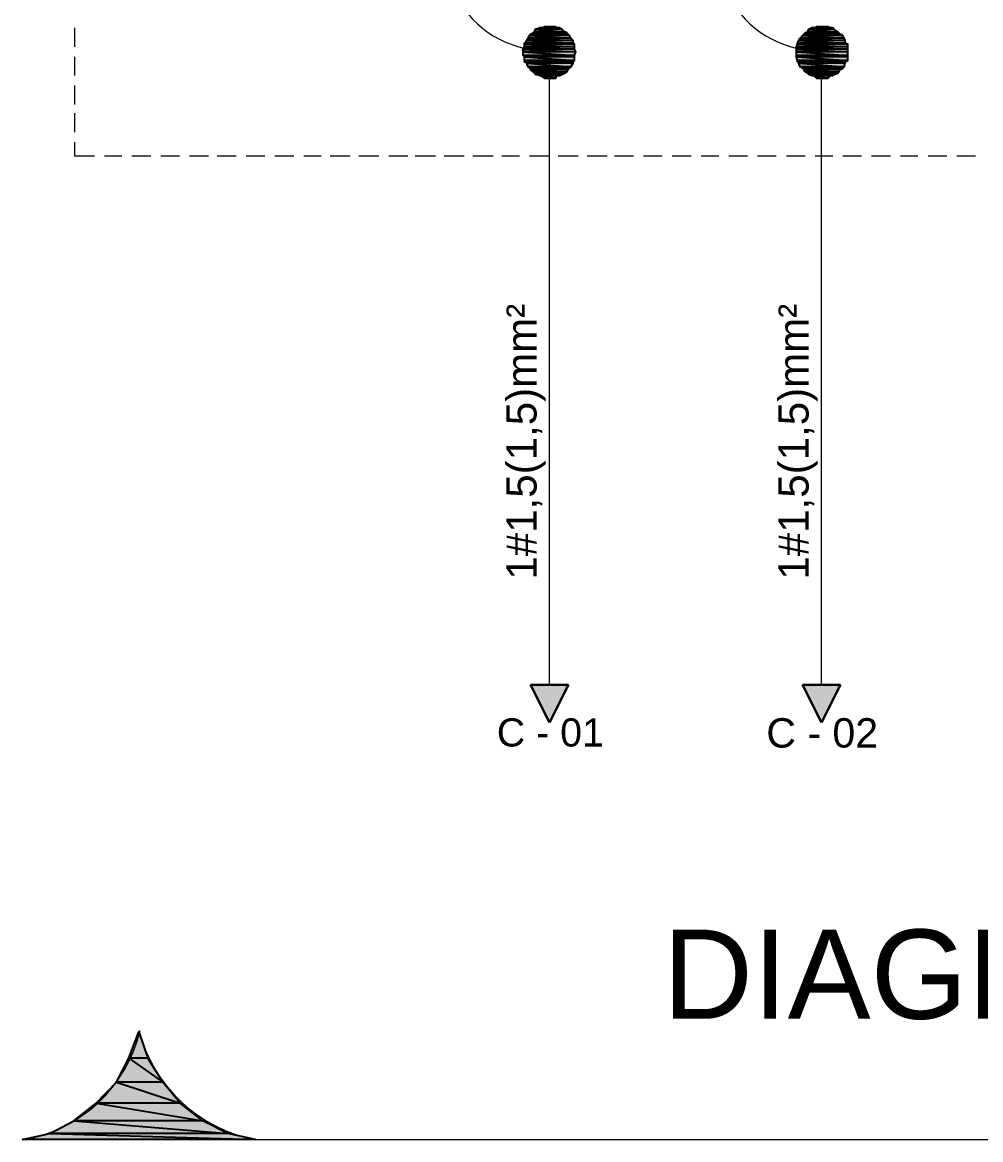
# Model space of a CAD drawing. Header units: millimetres. Extents: x 40 to 176, y -32 to 59.
# Drawn here: x 159.559 to 162.088, y 46.743 to 49.692 of the extents above; entities that cross this region are included whole.
import ezdxf

# ---------------------------------------------------------------- set-up
doc = ezdxf.new("R2010")
doc.units = ezdxf.units.MM
doc.layers.add('13 - Diagrama unifilar', color=7, linetype='Continuous', lineweight=30)
doc.styles.add('Arial0', font='arial.ttf', dxfattribs={"height": 3.14658})

msp = doc.modelspace()

# ---------------------------------------------------------------- hatches: boundary and pattern name
at = {"layer": '13 - Diagrama unifilar', "true_color": 0x000007}
h = msp.add_hatch(color=7, dxfattribs=at)
h.paths.add_polyline_path([(160.9965, 49.6636), (160.9072, 49.6636), (160.9998, 49.6603)])
h.paths.add_polyline_path([(160.9072, 49.6636), (160.9998, 49.6603), (160.9006, 49.6603)])
h = msp.add_hatch(color=7, dxfattribs=at)
h.paths.add_polyline_path([(160.9899, 49.6669), (160.9105, 49.6669), (160.9965, 49.6636)])
h.paths.add_polyline_path([(160.9105, 49.6669), (160.9965, 49.6636), (160.9072, 49.6636)])
h = msp.add_hatch(color=7, dxfattribs=at)
h.paths.add_polyline_path([(160.9833, 49.6735), (160.9138, 49.6735), (160.9899, 49.6669)])
h.paths.add_polyline_path([(160.9138, 49.6735), (160.9899, 49.6669), (160.9105, 49.6669)])
h = msp.add_hatch(color=7, dxfattribs=at)
h.paths.add_polyline_path([(160.9767, 49.6768), (160.9237, 49.6768), (160.9833, 49.6735)])
h.paths.add_polyline_path([(160.9237, 49.6768), (160.9833, 49.6735), (160.9138, 49.6735)])
h = msp.add_hatch(color=7, dxfattribs=at)
h.paths.add_polyline_path([(160.9667, 49.6801), (160.937, 49.6801), (160.97, 49.6768)])
h.paths.add_polyline_path([(160.937, 49.6801), (160.97, 49.6768), (160.927, 49.6768)])
h = msp.add_hatch(color=7, dxfattribs=at)
h.paths.add_polyline_path([(161.7143, 49.6636), (161.625, 49.6636), (161.7176, 49.6603)])
h.paths.add_polyline_path([(161.625, 49.6636), (161.7176, 49.6603), (161.6217, 49.6603)])
h = msp.add_hatch(color=7, dxfattribs=at)
h.paths.add_polyline_path([(161.711, 49.6669), (161.6316, 49.6669), (161.7143, 49.6636)])
h.paths.add_polyline_path([(161.6316, 49.6669), (161.7143, 49.6636), (161.625, 49.6636)])
h = msp.add_hatch(color=7, dxfattribs=at)
h.paths.add_polyline_path([(161.7011, 49.6735), (161.6349, 49.6735), (161.711, 49.6669)])
h.paths.add_polyline_path([(161.6349, 49.6735), (161.711, 49.6669), (161.6316, 49.6669)])
h = msp.add_hatch(color=7, dxfattribs=at)
h.paths.add_polyline_path([(161.6978, 49.6768), (161.6416, 49.6768), (161.7011, 49.6735)])
h.paths.add_polyline_path([(161.6416, 49.6768), (161.7011, 49.6735), (161.6349, 49.6735)])
h = msp.add_hatch(color=7, dxfattribs=at)
h.paths.add_polyline_path([(161.6846, 49.6801), (161.6548, 49.6801), (161.6912, 49.6768)])
h.paths.add_polyline_path([(161.6548, 49.6801), (161.6912, 49.6768), (161.6482, 49.6768)])
h = msp.add_hatch(color=7, dxfattribs=at)
h.paths.add_polyline_path([(161.013, 49.6437), (160.8906, 49.6437), (161.013, 49.6371)])
h.paths.add_polyline_path([(160.8906, 49.6437), (161.013, 49.6371), (160.884, 49.6371)])
h = msp.add_hatch(color=7, dxfattribs=at)
h.paths.add_polyline_path([(161.013, 49.6371), (160.884, 49.6371), (161.0163, 49.6338)])
h.paths.add_polyline_path([(160.884, 49.6371), (161.0163, 49.6338), (160.884, 49.6338)])
h = msp.add_hatch(color=7, dxfattribs=at)
h.paths.add_polyline_path([(161.0163, 49.6338), (160.884, 49.6338), (161.0163, 49.6272)])
h.paths.add_polyline_path([(160.884, 49.6338), (161.0163, 49.6272), (160.884, 49.6272)])
h = msp.add_hatch(color=7, dxfattribs=at)
h.paths.add_polyline_path([(161.0064, 49.6503), (160.894, 49.6503), (161.013, 49.6437)])
h.paths.add_polyline_path([(160.894, 49.6503), (161.013, 49.6437), (160.8906, 49.6437)])
h = msp.add_hatch(color=7, dxfattribs=at)
h.paths.add_polyline_path([(161.0031, 49.657), (160.8973, 49.657), (161.0064, 49.6503)])
h.paths.add_polyline_path([(160.8973, 49.657), (161.0064, 49.6503), (160.894, 49.6503)])
h = msp.add_hatch(color=7, dxfattribs=at)
h.paths.add_polyline_path([(160.9998, 49.6603), (160.9006, 49.6603), (161.0031, 49.657)])
h.paths.add_polyline_path([(160.9006, 49.6603), (161.0031, 49.657), (160.8973, 49.657)])
h = msp.add_hatch(color=7, dxfattribs=at)
h.paths.add_polyline_path([(161.7375, 49.6338), (161.6052, 49.6338), (161.7375, 49.6272)])
h.paths.add_polyline_path([(161.6052, 49.6338), (161.7375, 49.6272), (161.6019, 49.6272)])
h = msp.add_hatch(color=7, dxfattribs=at)
h.paths.add_polyline_path([(161.7309, 49.6437), (161.6085, 49.6437), (161.7309, 49.6371)])
h.paths.add_polyline_path([(161.6085, 49.6437), (161.7309, 49.6371), (161.6052, 49.6371)])
h = msp.add_hatch(color=7, dxfattribs=at)
h.paths.add_polyline_path([(161.7309, 49.6371), (161.6052, 49.6371), (161.7375, 49.6338)])
h.paths.add_polyline_path([(161.6052, 49.6371), (161.7375, 49.6338), (161.6052, 49.6338)])
h = msp.add_hatch(color=7, dxfattribs=at)
h.paths.add_polyline_path([(161.7276, 49.6503), (161.6118, 49.6503), (161.7309, 49.6437)])
h.paths.add_polyline_path([(161.6118, 49.6503), (161.7309, 49.6437), (161.6085, 49.6437)])
h = msp.add_hatch(color=7, dxfattribs=at)
h.paths.add_polyline_path([(161.7243, 49.657), (161.6184, 49.657), (161.7276, 49.6503)])
h.paths.add_polyline_path([(161.6184, 49.657), (161.7276, 49.6503), (161.6118, 49.6503)])
h = msp.add_hatch(color=7, dxfattribs=at)
h.paths.add_polyline_path([(161.7176, 49.6603), (161.6217, 49.6603), (161.7243, 49.657)])
h.paths.add_polyline_path([(161.6217, 49.6603), (161.7243, 49.657), (161.6184, 49.657)])
h = msp.add_hatch(color=7, dxfattribs=at)
h.paths.add_polyline_path([(161.0163, 49.6272), (160.884, 49.6272), (161.0163, 49.6206)])
h.paths.add_polyline_path([(160.884, 49.6272), (161.0163, 49.6206), (160.8807, 49.6206)])
h = msp.add_hatch(color=7, dxfattribs=at)
h.paths.add_polyline_path([(161.0163, 49.6206), (160.8807, 49.6206), (161.0197, 49.614)])
h.paths.add_polyline_path([(160.8807, 49.6206), (161.0197, 49.614), (160.8807, 49.614)])
h = msp.add_hatch(color=7, dxfattribs=at)
h.paths.add_polyline_path([(161.0197, 49.614), (160.8807, 49.614), (161.0163, 49.604)])
h.paths.add_polyline_path([(160.8807, 49.614), (161.0163, 49.604), (160.8807, 49.604)])
h = msp.add_hatch(color=7, dxfattribs=at)
h.paths.add_polyline_path([(161.0163, 49.604), (160.8807, 49.604), (161.0163, 49.6007)])
h.paths.add_polyline_path([(160.8807, 49.604), (161.0163, 49.6007), (160.884, 49.6007)])
h = msp.add_hatch(color=7, dxfattribs=at)
h.paths.add_polyline_path([(161.7375, 49.6272), (161.6019, 49.6272), (161.7375, 49.6206)])
h.paths.add_polyline_path([(161.6019, 49.6272), (161.7375, 49.6206), (161.6019, 49.6206)])
h = msp.add_hatch(color=7, dxfattribs=at)
h.paths.add_polyline_path([(161.7375, 49.6206), (161.6019, 49.6206), (161.7375, 49.614)])
h.paths.add_polyline_path([(161.6019, 49.6206), (161.7375, 49.614), (161.6019, 49.614)])
h = msp.add_hatch(color=7, dxfattribs=at)
h.paths.add_polyline_path([(161.7375, 49.614), (161.6019, 49.614), (161.7375, 49.604)])
h.paths.add_polyline_path([(161.6019, 49.614), (161.7375, 49.604), (161.6019, 49.604)])
h = msp.add_hatch(color=7, dxfattribs=at)
h.paths.add_polyline_path([(161.7375, 49.604), (161.6019, 49.604), (161.7375, 49.6007)])
h.paths.add_polyline_path([(161.6019, 49.604), (161.7375, 49.6007), (161.6019, 49.6007)])
h = msp.add_hatch(color=7, dxfattribs=at)
h.paths.add_polyline_path([(161.0163, 49.6007), (160.884, 49.6007), (161.0163, 49.5908)])
h.paths.add_polyline_path([(160.884, 49.6007), (161.0163, 49.5908), (160.884, 49.5908)])
h = msp.add_hatch(color=7, dxfattribs=at)
h.paths.add_polyline_path([(161.0163, 49.5908), (160.884, 49.5908), (161.013, 49.5875)])
h.paths.add_polyline_path([(160.884, 49.5908), (161.013, 49.5875), (160.884, 49.5875)])
h = msp.add_hatch(color=7, dxfattribs=at)
h.paths.add_polyline_path([(161.013, 49.5875), (160.884, 49.5875), (161.013, 49.5842)])
h.paths.add_polyline_path([(160.884, 49.5875), (161.013, 49.5842), (160.8906, 49.5842)])
h = msp.add_hatch(color=7, dxfattribs=at)
h.paths.add_polyline_path([(161.013, 49.5842), (160.8906, 49.5842), (161.0064, 49.5743)])
h.paths.add_polyline_path([(160.8906, 49.5842), (161.0064, 49.5743), (160.894, 49.5743)])
h = msp.add_hatch(color=7, dxfattribs=at)
h.paths.add_polyline_path([(161.0064, 49.5743), (160.894, 49.5743), (161.0031, 49.5709)])
h.paths.add_polyline_path([(160.894, 49.5743), (161.0031, 49.5709), (160.8973, 49.5709)])
h = msp.add_hatch(color=7, dxfattribs=at)
h.paths.add_polyline_path([(161.7375, 49.6007), (161.6019, 49.6007), (161.7375, 49.5908)])
h.paths.add_polyline_path([(161.6019, 49.6007), (161.7375, 49.5908), (161.6052, 49.5908)])
h = msp.add_hatch(color=7, dxfattribs=at)
h.paths.add_polyline_path([(161.7375, 49.5908), (161.6052, 49.5908), (161.7309, 49.5875)])
h.paths.add_polyline_path([(161.6052, 49.5908), (161.7309, 49.5875), (161.6052, 49.5875)])
h = msp.add_hatch(color=7, dxfattribs=at)
h.paths.add_polyline_path([(161.7309, 49.5875), (161.6052, 49.5875), (161.7309, 49.5842)])
h.paths.add_polyline_path([(161.6052, 49.5875), (161.7309, 49.5842), (161.6085, 49.5842)])
h = msp.add_hatch(color=7, dxfattribs=at)
h.paths.add_polyline_path([(161.7309, 49.5842), (161.6085, 49.5842), (161.7276, 49.5743)])
h.paths.add_polyline_path([(161.6085, 49.5842), (161.7276, 49.5743), (161.6118, 49.5743)])
h = msp.add_hatch(color=7, dxfattribs=at)
h.paths.add_polyline_path([(161.7276, 49.5743), (161.6118, 49.5743), (161.7243, 49.5709)])
h.paths.add_polyline_path([(161.6118, 49.5743), (161.7243, 49.5709), (161.6184, 49.5709)])
h = msp.add_hatch(color=7, dxfattribs=at)
h.paths.add_polyline_path([(161.0031, 49.5709), (160.8973, 49.5709), (160.9998, 49.5676)])
h.paths.add_polyline_path([(160.8973, 49.5709), (160.9998, 49.5676), (160.9006, 49.5676)])
h = msp.add_hatch(color=7, dxfattribs=at)
h.paths.add_polyline_path([(160.9998, 49.5676), (160.9006, 49.5676), (160.9965, 49.561)])
h.paths.add_polyline_path([(160.9006, 49.5676), (160.9965, 49.561), (160.9072, 49.561)])
h = msp.add_hatch(color=7, dxfattribs=at)
h.paths.add_polyline_path([(160.9965, 49.561), (160.9072, 49.561), (160.9899, 49.5577)])
h.paths.add_polyline_path([(160.9072, 49.561), (160.9899, 49.5577), (160.9105, 49.5577)])
h = msp.add_hatch(color=7, dxfattribs=at)
h.paths.add_polyline_path([(160.9899, 49.5577), (160.9105, 49.5577), (160.9833, 49.5544)])
h.paths.add_polyline_path([(160.9105, 49.5577), (160.9833, 49.5544), (160.9138, 49.5544)])
h = msp.add_hatch(color=7, dxfattribs=at)
h.paths.add_polyline_path([(160.9833, 49.5544), (160.9138, 49.5544), (160.9767, 49.5511)])
h.paths.add_polyline_path([(160.9138, 49.5544), (160.9767, 49.5511), (160.9237, 49.5511)])
h = msp.add_hatch(color=7, dxfattribs=at)
h.paths.add_polyline_path([(160.97, 49.5511), (160.927, 49.5511), (160.9667, 49.5445)])
h.paths.add_polyline_path([(160.927, 49.5511), (160.9667, 49.5445), (160.937, 49.5445)])
h = msp.add_hatch(color=7, dxfattribs=at)
h.paths.add_polyline_path([(161.7243, 49.5709), (161.6184, 49.5709), (161.7176, 49.5676)])
h.paths.add_polyline_path([(161.6184, 49.5709), (161.7176, 49.5676), (161.6217, 49.5676)])
h = msp.add_hatch(color=7, dxfattribs=at)
h.paths.add_polyline_path([(161.7176, 49.5676), (161.6217, 49.5676), (161.7143, 49.561)])
h.paths.add_polyline_path([(161.6217, 49.5676), (161.7143, 49.561), (161.625, 49.561)])
h = msp.add_hatch(color=7, dxfattribs=at)
h.paths.add_polyline_path([(161.7143, 49.561), (161.625, 49.561), (161.711, 49.5577)])
h.paths.add_polyline_path([(161.625, 49.561), (161.711, 49.5577), (161.6316, 49.5577)])
h = msp.add_hatch(color=7, dxfattribs=at)
h.paths.add_polyline_path([(161.711, 49.5577), (161.6316, 49.5577), (161.7011, 49.5544)])
h.paths.add_polyline_path([(161.6316, 49.5577), (161.7011, 49.5544), (161.6349, 49.5544)])
h = msp.add_hatch(color=7, dxfattribs=at)
h.paths.add_polyline_path([(161.7011, 49.5544), (161.6349, 49.5544), (161.6978, 49.5511)])
h.paths.add_polyline_path([(161.6349, 49.5544), (161.6978, 49.5511), (161.6416, 49.5511)])
h = msp.add_hatch(color=7, dxfattribs=at)
h.paths.add_polyline_path([(161.6912, 49.5511), (161.6482, 49.5511), (161.6846, 49.5445)])
h.paths.add_polyline_path([(161.6482, 49.5511), (161.6846, 49.5445), (161.6548, 49.5445)])
at = {"layer": '13 - Diagrama unifilar'}
h = msp.add_hatch(color=256, dxfattribs=at)
h.dxf.hatch_style = 1
h.paths.add_polyline_path([(161.0002, 47.9434), (160.9002, 47.9434), (160.9502, 47.8434)])
h = msp.add_hatch(color=256, dxfattribs=at)
h.dxf.hatch_style = 1
h.paths.add_polyline_path([(161.718, 47.9434), (161.618, 47.9434), (161.668, 47.8434)])
at = {"layer": '13 - Diagrama unifilar', "true_color": 0x000005}
msp.add_hatch(color=5, dxfattribs=at).paths.add_polyline_path([(159.8669, 47.0271), (159.8901, 46.9576), (159.8405, 46.9576)])
h = msp.add_hatch(color=5, dxfattribs=at)
h.paths.add_polyline_path([(159.8901, 46.9576), (159.8405, 46.9576), (159.9298, 46.8948)])
h.paths.add_polyline_path([(159.8405, 46.9576), (159.9298, 46.8948), (159.8074, 46.8948)])
h = msp.add_hatch(color=5, dxfattribs=at)
h.paths.add_polyline_path([(159.9298, 46.8948), (159.8074, 46.8948), (159.9761, 46.8386)])
h.paths.add_polyline_path([(159.8074, 46.8948), (159.9761, 46.8386), (159.7545, 46.8386)])
h = msp.add_hatch(color=5, dxfattribs=at)
h.paths.add_polyline_path([(159.9761, 46.8386), (159.7545, 46.8386), (160.0357, 46.7922)])
h.paths.add_polyline_path([(159.7545, 46.8386), (160.0357, 46.7922), (159.6949, 46.7922)])
h = msp.add_hatch(color=5, dxfattribs=at)
h.paths.add_polyline_path([(160.0357, 46.7922), (159.6949, 46.7922), (160.1018, 46.7592)])
h.paths.add_polyline_path([(159.6949, 46.7922), (160.1018, 46.7592), (159.6321, 46.7592)])
h = msp.add_hatch(color=5, dxfattribs=at)
h.paths.add_polyline_path([(160.1018, 46.7592), (159.6321, 46.7592), (160.1746, 46.7426)])
h.paths.add_polyline_path([(159.6321, 46.7592), (160.1746, 46.7426), (159.5593, 46.7426)])

# ---------------------------------------------------------------- linework, layer by layer
at = {"layer": '13 - Diagrama unifilar'}
for p, q in [((161.0002, 47.9434), (160.9002, 47.9434)), ((160.9502, 47.8434), (160.9002, 47.9434)), ((160.9502, 47.8434), (161.0002, 47.9434)), ((161.718, 47.9434), (161.618, 47.9434)), ((161.668, 47.8434), (161.618, 47.9434)), ((161.668, 47.8434), (161.718, 47.9434))]:
    msp.add_line(p, q, dxfattribs=at)
at = {"layer": '13 - Diagrama unifilar', "color": 6, "linetype": 'Continuous', "lineweight": 9, "true_color": 0x000006}
for points in [[(159.6965, 49.6768), (159.6965, 49.6272), (159.6965, 49.6272)], [(159.6965, 49.6007), (159.6965, 49.5511), (159.6965, 49.5511)], [(159.6965, 49.5246), (159.6965, 49.475), (159.6965, 49.475)], [(159.6965, 49.4519), (159.6965, 49.4022), (159.6965, 49.4022)], [(159.6965, 49.3758), (159.6965, 49.3394), (159.7494, 49.3394)], [(159.7759, 49.3394), (159.8222, 49.3394), (159.8222, 49.3394)], [(159.8486, 49.3394), (159.8983, 49.3394), (159.8983, 49.3394)], [(159.9247, 49.3394), (159.9743, 49.3394), (159.9743, 49.3394)], [(160.0008, 49.3394), (160.0504, 49.3394), (160.0504, 49.3394)], [(160.0736, 49.3394), (160.1232, 49.3394), (160.1232, 49.3394)], [(160.1497, 49.3394), (160.1993, 49.3394), (160.1993, 49.3394)], [(160.2257, 49.3394), (160.2754, 49.3394), (160.2754, 49.3394)], [(160.3018, 49.3394), (160.3481, 49.3394), (160.3481, 49.3394)], [(160.3713, 49.3394), (160.4242, 49.3394), (160.4242, 49.3394)], [(160.4474, 49.3394), (160.5003, 49.3394), (160.5003, 49.3394)], [(160.5268, 49.3394), (160.5764, 49.3394), (160.5764, 49.3394)], [(160.5962, 49.3394), (160.6492, 49.3394), (160.6492, 49.3394)], [(160.6723, 49.3394), (160.7252, 49.3394), (160.7252, 49.3394)], [(160.7484, 49.3394), (160.8013, 49.3394), (160.8013, 49.3394)], [(160.8245, 49.3394), (160.8708, 49.3394), (160.8708, 49.3394)], [(160.8973, 49.3394), (160.9502, 49.3394), (160.9502, 49.3394)], [(160.9733, 49.3394), (161.0263, 49.3394), (161.0263, 49.3394)], [(161.0494, 49.3394), (161.1024, 49.3394), (161.1024, 49.3394)], [(161.1222, 49.3394), (161.1718, 49.3394), (161.1718, 49.3394)], [(161.1983, 49.3394), (161.2479, 49.3394), (161.2479, 49.3394)], [(161.2744, 49.3394), (161.324, 49.3394), (161.324, 49.3394)], [(161.3505, 49.3394), (161.3968, 49.3394), (161.3968, 49.3394)], [(161.4232, 49.3394), (161.4728, 49.3394), (161.4728, 49.3394)], [(161.4993, 49.3394), (161.5489, 49.3394), (161.5489, 49.3394)], [(161.5754, 49.3394), (161.625, 49.3394), (161.625, 49.3394)], [(161.6515, 49.3394), (161.6978, 49.3394), (161.6978, 49.3394)], [(161.7243, 49.3394), (161.7739, 49.3394), (161.7739, 49.3394)], [(161.8003, 49.3394), (161.85, 49.3394), (161.85, 49.3394)], [(161.8764, 49.3394), (161.9227, 49.3394), (161.9227, 49.3394)], [(161.9492, 49.3394), (161.9988, 49.3394), (161.9988, 49.3394)], [(162.0253, 49.3394), (162.0749, 49.3394), (162.0749, 49.3394)]]:
    msp.add_lwpolyline(points, dxfattribs=at)
at = {"layer": '13 - Diagrama unifilar', "color": 7, "linetype": 'Continuous', "lineweight": -2, "true_color": 0x000007}
for points in [[(160.9072, 49.6636), (160.9998, 49.6603), (160.9006, 49.6603)], [(160.9105, 49.6669), (160.9965, 49.6636), (160.9072, 49.6636)], [(160.9965, 49.6636), (160.9072, 49.6636), (160.9998, 49.6603)], [(160.9138, 49.6735), (160.9899, 49.6669), (160.9105, 49.6669)], [(160.9899, 49.6669), (160.9105, 49.6669), (160.9965, 49.6636)], [(160.9237, 49.6768), (160.9833, 49.6735), (160.9138, 49.6735)], [(160.9833, 49.6735), (160.9138, 49.6735), (160.9899, 49.6669)], [(160.927, 49.6768), (160.9767, 49.6768), (160.9237, 49.6768)], [(160.9767, 49.6768), (160.9237, 49.6768), (160.9833, 49.6735)], [(160.937, 49.6801), (160.97, 49.6768), (160.927, 49.6768)], [(160.97, 49.6768), (160.927, 49.6768), (160.9767, 49.6768)], [(160.9403, 49.6801), (160.9667, 49.6801), (160.937, 49.6801)], [(160.9667, 49.6801), (160.937, 49.6801), (160.97, 49.6768)], [(160.9535, 49.6801), (160.9568, 49.6801), (160.9403, 49.6801)], [(160.9568, 49.6801), (160.9403, 49.6801), (160.9667, 49.6801)], [(161.625, 49.6636), (161.7176, 49.6603), (161.6217, 49.6603)], [(161.6316, 49.6669), (161.7143, 49.6636), (161.625, 49.6636)], [(161.7143, 49.6636), (161.625, 49.6636), (161.7176, 49.6603)], [(161.6349, 49.6735), (161.711, 49.6669), (161.6316, 49.6669)], [(161.711, 49.6669), (161.6316, 49.6669), (161.7143, 49.6636)], [(161.6416, 49.6768), (161.7011, 49.6735), (161.6349, 49.6735)], [(161.7011, 49.6735), (161.6349, 49.6735), (161.711, 49.6669)], [(161.6482, 49.6768), (161.6978, 49.6768), (161.6416, 49.6768)], [(161.6978, 49.6768), (161.6416, 49.6768), (161.7011, 49.6735)], [(161.6548, 49.6801), (161.6912, 49.6768), (161.6482, 49.6768)], [(161.6912, 49.6768), (161.6482, 49.6768), (161.6978, 49.6768)], [(161.6614, 49.6801), (161.6846, 49.6801), (161.6548, 49.6801)], [(161.6846, 49.6801), (161.6548, 49.6801), (161.6912, 49.6768)], [(161.6713, 49.6801), (161.6779, 49.6801), (161.6614, 49.6801)], [(161.6779, 49.6801), (161.6614, 49.6801), (161.6846, 49.6801)], [(160.8906, 49.6437), (161.013, 49.6371), (160.884, 49.6371)], [(161.013, 49.6371), (160.884, 49.6371), (161.0163, 49.6338)], [(160.884, 49.6371), (161.0163, 49.6338), (160.884, 49.6338)], [(161.0163, 49.6338), (160.884, 49.6338), (161.0163, 49.6272)], [(160.884, 49.6338), (161.0163, 49.6272), (160.884, 49.6272)], [(160.894, 49.6503), (161.013, 49.6437), (160.8906, 49.6437)], [(161.013, 49.6437), (160.8906, 49.6437), (161.013, 49.6371)], [(160.8973, 49.657), (161.0064, 49.6503), (160.894, 49.6503)], [(161.0064, 49.6503), (160.894, 49.6503), (161.013, 49.6437)], [(160.9006, 49.6603), (161.0031, 49.657), (160.8973, 49.657)], [(161.0031, 49.657), (160.8973, 49.657), (161.0064, 49.6503)], [(160.9998, 49.6603), (160.9006, 49.6603), (161.0031, 49.657)], [(161.6052, 49.6338), (161.7375, 49.6272), (161.6019, 49.6272)], [(161.6085, 49.6437), (161.7309, 49.6371), (161.6052, 49.6371)], [(161.7309, 49.6371), (161.6052, 49.6371), (161.7375, 49.6338)], [(161.6052, 49.6371), (161.7375, 49.6338), (161.6052, 49.6338)], [(161.7375, 49.6338), (161.6052, 49.6338), (161.7375, 49.6272)], [(161.6118, 49.6503), (161.7309, 49.6437), (161.6085, 49.6437)], [(161.7309, 49.6437), (161.6085, 49.6437), (161.7309, 49.6371)], [(161.6184, 49.657), (161.7276, 49.6503), (161.6118, 49.6503)], [(161.7276, 49.6503), (161.6118, 49.6503), (161.7309, 49.6437)], [(161.6217, 49.6603), (161.7243, 49.657), (161.6184, 49.657)], [(161.7243, 49.657), (161.6184, 49.657), (161.7276, 49.6503)], [(161.7176, 49.6603), (161.6217, 49.6603), (161.7243, 49.657)], [(160.884, 49.6272), (161.0163, 49.6206), (160.8807, 49.6206)], [(161.0163, 49.6206), (160.8807, 49.6206), (161.0197, 49.614)], [(160.8807, 49.6206), (161.0197, 49.614), (160.8807, 49.614)], [(161.0197, 49.614), (160.8807, 49.614), (161.0163, 49.604)], [(160.8807, 49.614), (161.0163, 49.604), (160.8807, 49.604)], [(161.0163, 49.604), (160.8807, 49.604), (161.0163, 49.6007)], [(160.8807, 49.604), (161.0163, 49.6007), (160.884, 49.6007)], [(161.0163, 49.6272), (160.884, 49.6272), (161.0163, 49.6206)], [(161.7375, 49.6272), (161.6019, 49.6272), (161.7375, 49.6206)], [(161.6019, 49.6272), (161.7375, 49.6206), (161.6019, 49.6206)], [(161.7375, 49.6206), (161.6019, 49.6206), (161.7375, 49.614)], [(161.6019, 49.6206), (161.7375, 49.614), (161.6019, 49.614)], [(161.7375, 49.614), (161.6019, 49.614), (161.7375, 49.604)], [(161.6019, 49.614), (161.7375, 49.604), (161.6019, 49.604)], [(161.7375, 49.604), (161.6019, 49.604), (161.7375, 49.6007)], [(161.6019, 49.604), (161.7375, 49.6007), (161.6019, 49.6007)], [(161.0163, 49.6007), (160.884, 49.6007), (161.0163, 49.5908)], [(160.884, 49.6007), (161.0163, 49.5908), (160.884, 49.5908)], [(161.0163, 49.5908), (160.884, 49.5908), (161.013, 49.5875)], [(160.884, 49.5908), (161.013, 49.5875), (160.884, 49.5875)], [(161.013, 49.5875), (160.884, 49.5875), (161.013, 49.5842)], [(160.884, 49.5875), (161.013, 49.5842), (160.8906, 49.5842)], [(161.013, 49.5842), (160.8906, 49.5842), (161.0064, 49.5743)], [(160.8906, 49.5842), (161.0064, 49.5743), (160.894, 49.5743)], [(161.0064, 49.5743), (160.894, 49.5743), (161.0031, 49.5709)], [(160.894, 49.5743), (161.0031, 49.5709), (160.8973, 49.5709)], [(161.7375, 49.6007), (161.6019, 49.6007), (161.7375, 49.5908)], [(161.6019, 49.6007), (161.7375, 49.5908), (161.6052, 49.5908)], [(161.7375, 49.5908), (161.6052, 49.5908), (161.7309, 49.5875)], [(161.6052, 49.5908), (161.7309, 49.5875), (161.6052, 49.5875)], [(161.7309, 49.5875), (161.6052, 49.5875), (161.7309, 49.5842)], [(161.6052, 49.5875), (161.7309, 49.5842), (161.6085, 49.5842)], [(161.7309, 49.5842), (161.6085, 49.5842), (161.7276, 49.5743)], [(161.6085, 49.5842), (161.7276, 49.5743), (161.6118, 49.5743)], [(161.7276, 49.5743), (161.6118, 49.5743), (161.7243, 49.5709)], [(161.6118, 49.5743), (161.7243, 49.5709), (161.6184, 49.5709)], [(161.0031, 49.5709), (160.8973, 49.5709), (160.9998, 49.5676)], [(160.8973, 49.5709), (160.9998, 49.5676), (160.9006, 49.5676)], [(160.9998, 49.5676), (160.9006, 49.5676), (160.9965, 49.561)], [(160.9006, 49.5676), (160.9965, 49.561), (160.9072, 49.561)], [(160.9965, 49.561), (160.9072, 49.561), (160.9899, 49.5577)], [(160.9072, 49.561), (160.9899, 49.5577), (160.9105, 49.5577)], [(160.9899, 49.5577), (160.9105, 49.5577), (160.9833, 49.5544)], [(160.9105, 49.5577), (160.9833, 49.5544), (160.9138, 49.5544)], [(160.9833, 49.5544), (160.9138, 49.5544), (160.9767, 49.5511)], [(160.9138, 49.5544), (160.9767, 49.5511), (160.9237, 49.5511)], [(160.9767, 49.5511), (160.9237, 49.5511), (160.97, 49.5511)], [(160.9237, 49.5511), (160.97, 49.5511), (160.927, 49.5511)], [(160.97, 49.5511), (160.927, 49.5511), (160.9667, 49.5445)], [(160.927, 49.5511), (160.9667, 49.5445), (160.937, 49.5445)], [(160.937, 49.5445), (160.9403, 49.5445), (160.9568, 49.5445)], [(160.937, 49.5445), (160.9667, 49.5445), (160.9568, 49.5445)], [(160.9403, 49.5445), (160.9568, 49.5445), (160.9535, 49.5445)], [(161.7243, 49.5709), (161.6184, 49.5709), (161.7176, 49.5676)], [(161.6184, 49.5709), (161.7176, 49.5676), (161.6217, 49.5676)], [(161.7176, 49.5676), (161.6217, 49.5676), (161.7143, 49.561)], [(161.6217, 49.5676), (161.7143, 49.561), (161.625, 49.561)], [(161.7143, 49.561), (161.625, 49.561), (161.711, 49.5577)], [(161.625, 49.561), (161.711, 49.5577), (161.6316, 49.5577)], [(161.711, 49.5577), (161.6316, 49.5577), (161.7011, 49.5544)], [(161.6316, 49.5577), (161.7011, 49.5544), (161.6349, 49.5544)], [(161.7011, 49.5544), (161.6349, 49.5544), (161.6978, 49.5511)], [(161.6349, 49.5544), (161.6978, 49.5511), (161.6416, 49.5511)], [(161.6978, 49.5511), (161.6416, 49.5511), (161.6912, 49.5511)], [(161.6416, 49.5511), (161.6912, 49.5511), (161.6482, 49.5511)], [(161.6912, 49.5511), (161.6482, 49.5511), (161.6846, 49.5445)], [(161.6482, 49.5511), (161.6846, 49.5445), (161.6548, 49.5445)], [(161.6548, 49.5445), (161.6614, 49.5445), (161.6779, 49.5445)], [(161.6548, 49.5445), (161.6846, 49.5445), (161.6779, 49.5445)], [(161.6614, 49.5445), (161.6779, 49.5445), (161.6713, 49.5445)]]:
    msp.add_lwpolyline(points, close=True, dxfattribs=at)
at = {"layer": '13 - Diagrama unifilar', "color": 7, "linetype": 'Continuous', "lineweight": 9, "true_color": 0x000007}
for points in [[(160.9502, 47.9434), (160.9502, 49.614), (160.9502, 49.614)], [(161.668, 47.9434), (161.668, 49.614), (161.668, 49.614)]]:
    msp.add_lwpolyline(points, dxfattribs=at)
at = {"layer": '13 - Diagrama unifilar', "color": 5, "linetype": 'Continuous', "lineweight": -2, "true_color": 0x000005}
for points in [[(159.8669, 47.0271), (159.8901, 46.9576), (159.8405, 46.9576)], [(159.8405, 46.9576), (159.9298, 46.8948), (159.8074, 46.8948)], [(159.8901, 46.9576), (159.8405, 46.9576), (159.9298, 46.8948)], [(159.8074, 46.8948), (159.9761, 46.8386), (159.7545, 46.8386)], [(159.9298, 46.8948), (159.8074, 46.8948), (159.9761, 46.8386)], [(159.7545, 46.8386), (160.0357, 46.7922), (159.6949, 46.7922)], [(159.9761, 46.8386), (159.7545, 46.8386), (160.0357, 46.7922)], [(159.6949, 46.7922), (160.1018, 46.7592), (159.6321, 46.7592)], [(160.0357, 46.7922), (159.6949, 46.7922), (160.1018, 46.7592)], [(159.6321, 46.7592), (160.1746, 46.7426), (159.5593, 46.7426)], [(160.1018, 46.7592), (159.6321, 46.7592), (160.1746, 46.7426)]]:
    msp.add_lwpolyline(points, close=True, dxfattribs=at)
at = {"layer": '13 - Diagrama unifilar', "color": 5, "linetype": 'Continuous', "lineweight": 9, "true_color": 0x000005}
msp.add_lwpolyline([(159.5593, 46.7426), (166.5226, 46.7426), (166.5226, 46.7426)], dxfattribs=at)
at = {"layer": '13 - Diagrama unifilar', "color": 7, "linetype": 'Continuous', "lineweight": 9, "true_color": 0x000007}
for points in [[(160.9535, 50.1366), (160.8576, 50.1432), (160.7649, 50.0936), (160.7153, 50.0109), (160.7153, 50.0109), (160.6657, 49.9282), (160.6657, 49.8257), (160.7153, 49.743), (160.7153, 49.743), (160.7649, 49.6603), (160.8576, 49.614), (160.9535, 49.6173)], [(161.6713, 50.1366), (161.5754, 50.1432), (161.4861, 50.0936), (161.4332, 50.0109), (161.4332, 50.0109), (161.3835, 49.9282), (161.3835, 49.8257), (161.4332, 49.743), (161.4332, 49.743), (161.4861, 49.6603), (161.5754, 49.614), (161.6713, 49.6173)]]:
    msp.add_open_spline(points, degree=3, knots=[0, 0, 0, 0, 0.083333, 0.083333, 0.083333, 0.083334, 0.166667, 0.166667, 0.166667, 0.166668, 1, 1, 1, 1], dxfattribs=at)
at = {"layer": '13 - Diagrama unifilar', "color": 5, "linetype": 'Continuous', "lineweight": 9, "true_color": 0x000005}
for points in [[(159.5626, 46.7426), (159.7148, 46.7691), (159.8339, 46.8816), (159.8703, 47.0304)], [(159.8669, 47.0304), (159.9066, 46.8816), (160.0257, 46.7691), (160.1779, 46.7426)]]:
    msp.add_open_spline(points, degree=3, dxfattribs=at)

# ---------------------------------------------------------------- texts
at = {"layer": '13 - Diagrama unifilar', "color": 7, "true_color": 0x000007, "style": 'Arial0'}
for p in [(160.9163, 48.2209), (161.6341, 48.2209)]:
    msp.add_text('1#1,5(1,5)mm²', height=0.079466, rotation=90, dxfattribs=at).set_placement(p)
for s, height, p in [('C - 01', 0.07434, (160.8113, 47.7803)), ('C - 02', 0.07757, (161.5225, 47.7775))]:
    msp.add_text(s, height=height, dxfattribs=at).set_placement(p)
at = {"layer": '13 - Diagrama unifilar', "color": 251, "true_color": 0x545454, "style": 'Arial0'}
msp.add_text('DIAGRAMA UNIFILAR', height=0.235458, dxfattribs=at).set_placement((161.2497, 47.0616))

doc.saveas('drawing.dxf')
